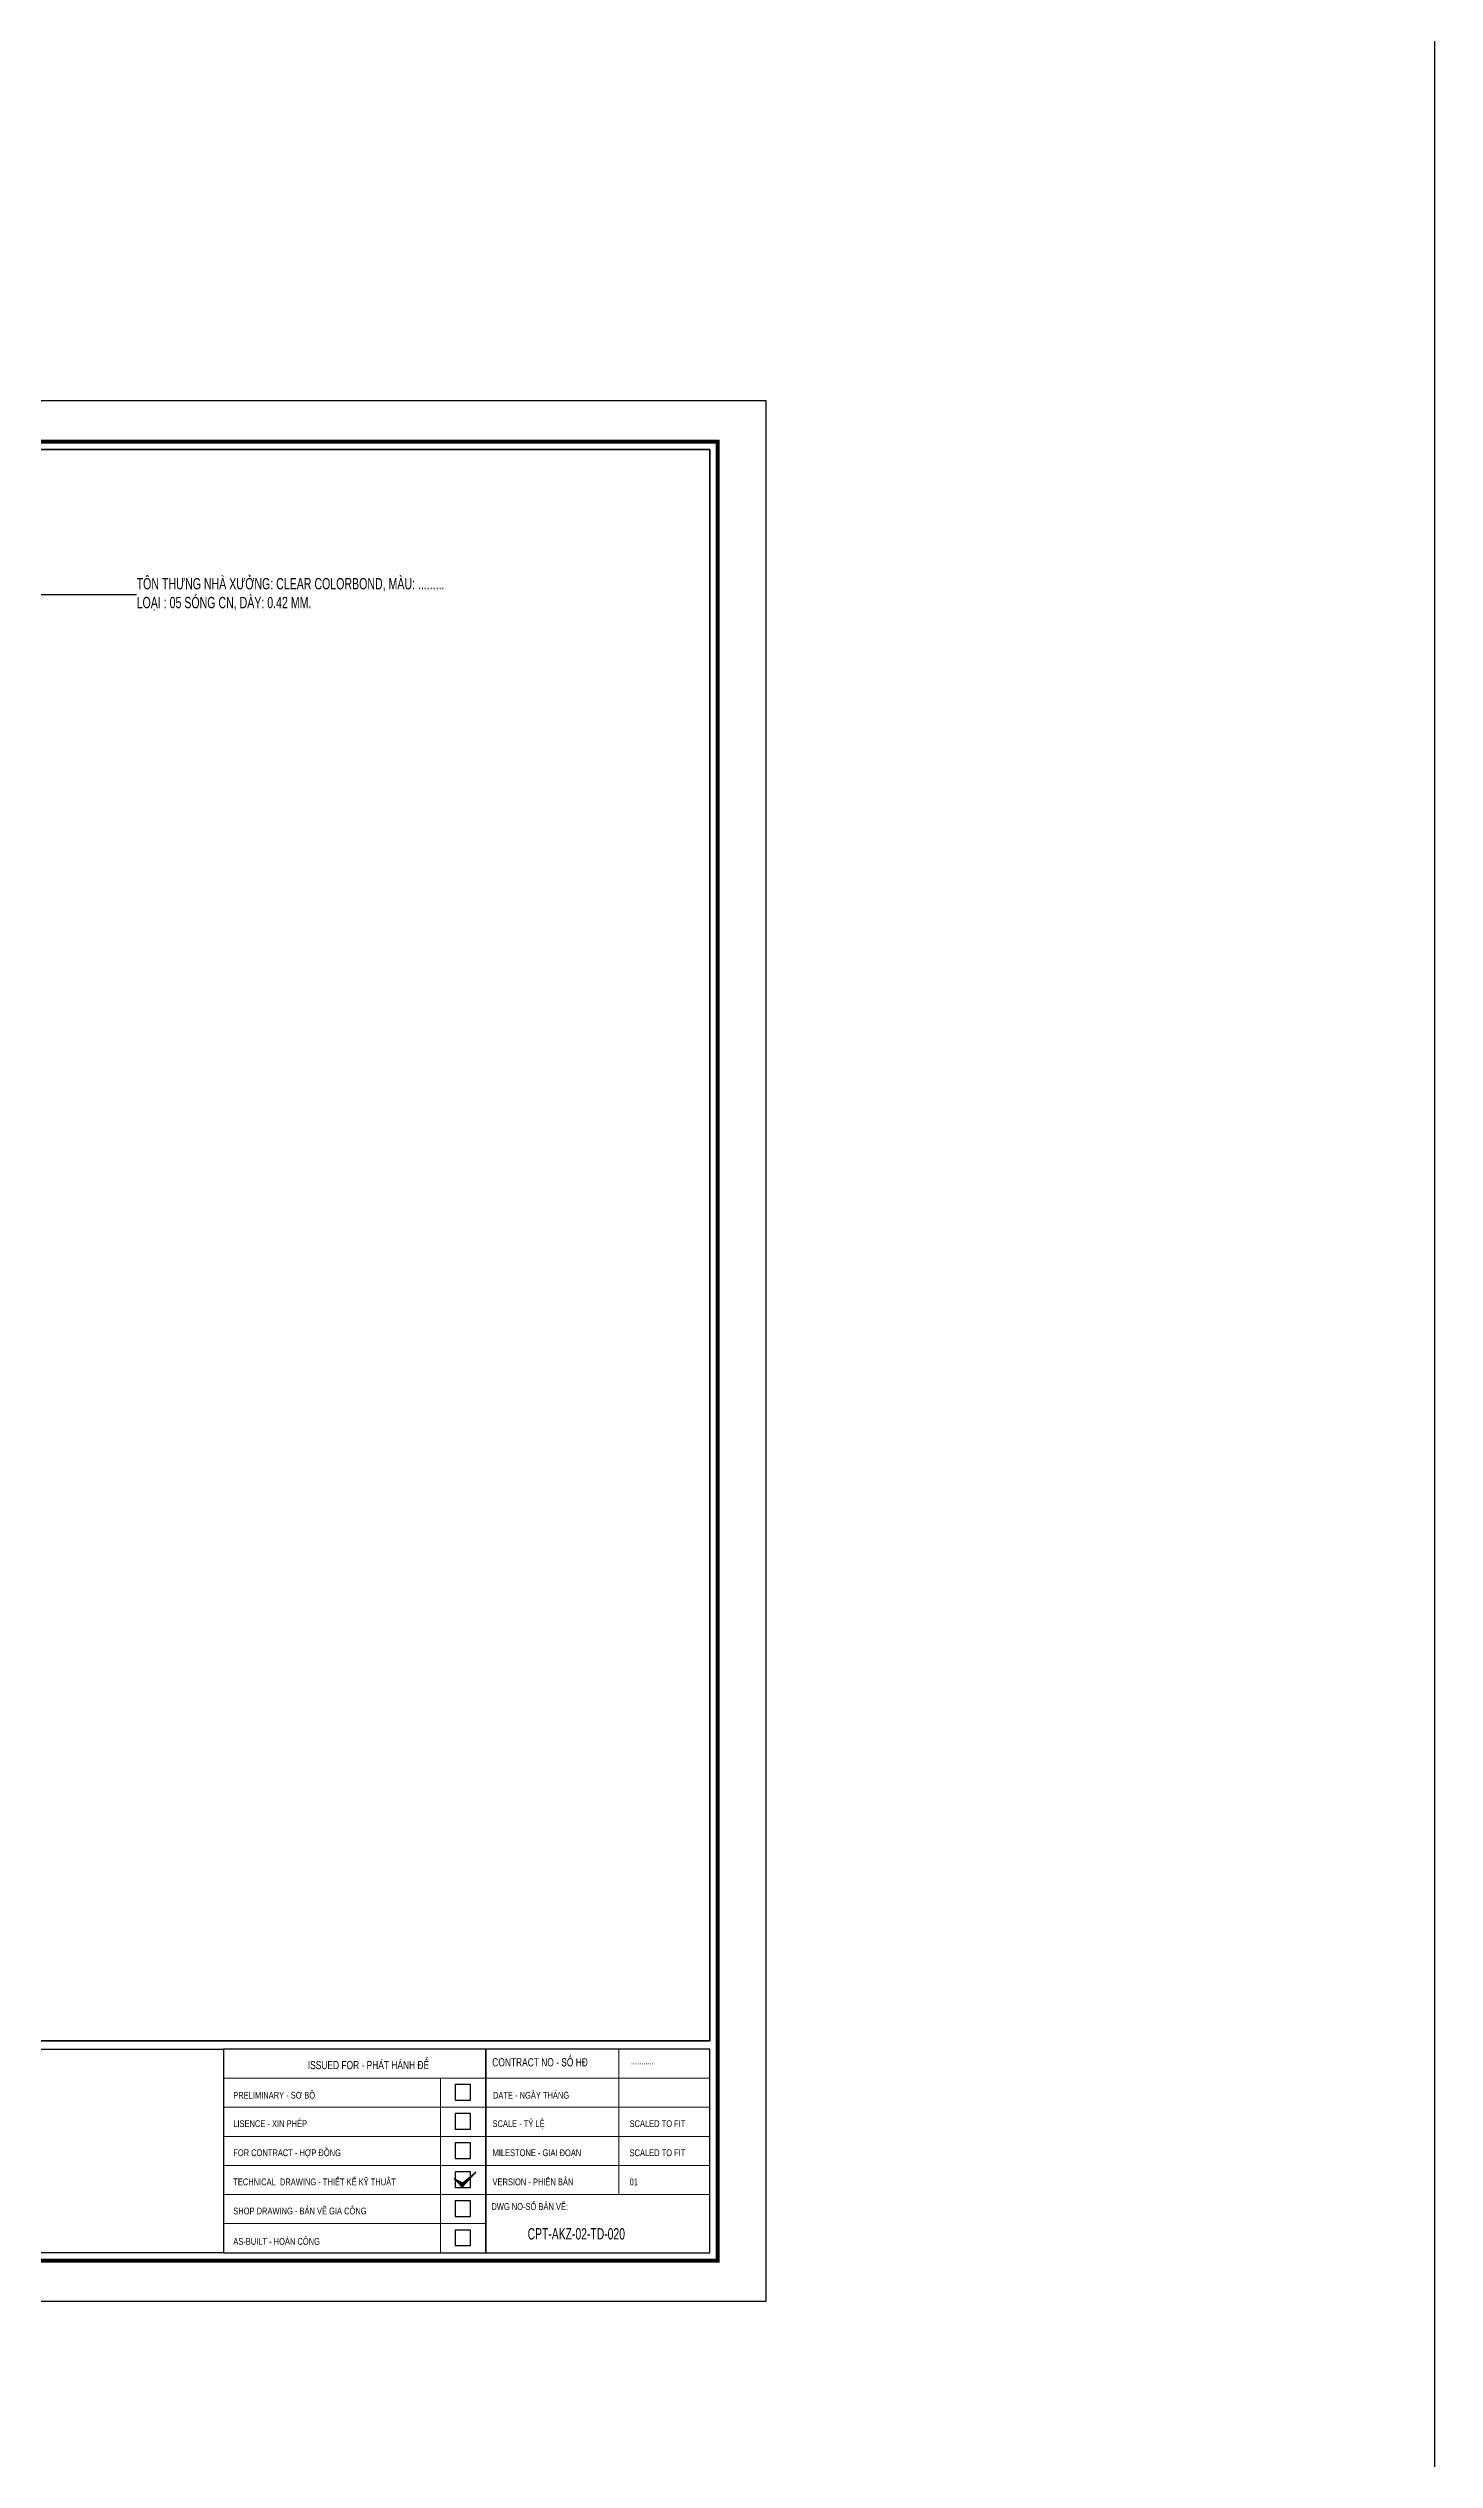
# Model space of a CAD drawing. Header units: inches. Extents: x 315041 to 662841, y -45540 to -35018.
# Drawn here: x 335391 to 335697, y -36616 to -36083 of the extents above; entities that cross this region are included whole.
import ezdxf
from ezdxf.enums import TextEntityAlignment as Align

# ---------------------------------------------------------------- set-up
doc = ezdxf.new("R2010")
doc.units = ezdxf.units.IN
doc.header["$MEASUREMENT"] = 0
for name, color, linetype in [('2', 2, 'Continuous'), ('3', 3, 'Continuous'), ('7', 7, 'Continuous'), ('BAO KHUNG', 31, 'Continuous'), ('Fast RSQ_A2 Frame$0$Khung ten', 4, 'Continuous')]:
    doc.layers.add(name, color=color, linetype=linetype)
doc.layers.add('Cover text', color=7, linetype='Continuous', true_color=0x52370f)
for name, color, linetype, lineweight in [('DETAIL$0$S-Dim', 8, 'Continuous', 20), ('DETAIL$0$S-Hatch', 8, 'Continuous', 13), ('S-Hatch', 8, 'Continuous', 9)]:
    doc.layers.add(name, color=color, linetype=linetype, lineweight=lineweight)
doc.styles.add('ST1H', font='vnshxh.shx', dxfattribs={"width": 0.7})
doc.styles.get("Standard").update_dxf_attribs({"font": 'VHARIALN.TTF'})
doc.styles.add('style2', font='VHAVANI.TTF')
doc.styles.add('TIEU DE', font='VHARIALN.TTF', dxfattribs={"width": 0.8})
doc.dimstyles.new('3', dxfattribs={"dimtxt": 3.5, "dimasz": 1.8, "dimexe": 1, "dimexo": 0, "dimgap": 1, "dimtad": 1, "dimdec": 0, "dimlfac": 3, "dimzin": 0, "dimdsep": 46, "dimtxsty": 'ST1H', "dimblk": 'OBLIQUE', "dimcen": 1, "dimdle": 1, "dimclrd": 8, "dimclre": 8, "dimclrt": 3, "dimadec": 0, "dimazin": 0, "dimtfac": 1, "dimtdec": 0, "dimtix": 1, "dimtofl": 0, "dimtmove": 1, "dimatfit": 3, "dimfxl": 0.18, "dimtolj": 1, "dimtzin": 0, "dimlwd": -1, "dimlwe": -1, "dimarcsym": 1})

# ---------------------------------------------------------------- blocks, each defined once
blk = doc.blocks.new('DETAIL$0$MARK')
at = {"layer": 'DETAIL$0$S-Hatch', "linetype": 'Continuous'}
h = blk.add_hatch(dxfattribs=at)
h.set_pattern_fill('ANSI31', color=256, scale=50, style=0)
h.paths.add_polyline_path([(1667850, -1156933), (1667909, -1156997), (1668012, -1156885), (1667913, -1156967)])
at = {"layer": 'DETAIL$0$S-Dim', "linetype": 'Continuous'}
blk.add_lwpolyline([(1667850, -1156933), (1667909, -1156997), (1668012, -1156885), (1667913, -1156967), (1667850, -1156933)], dxfattribs=at)
blk = doc.blocks.new('A$C75D82031')
at = {"layer": '2', "color": 157, "linetype": 'Continuous'}
blk.add_lwpolyline([(0, 420), (594, 420), (594, 0), (0, 0)], close=True, dxfattribs=at)
at = {"layer": '7', "color": 147, "linetype": 'Continuous'}
blk.add_lwpolyline([(12.33, 57.61), (581.67, 57.61), (581.67, 409.19), (12.33, 409.19)], close=True, dxfattribs=at)
at = {"layer": 'BAO KHUNG', "color": 167, "linetype": 'Continuous', "const_width": 0.871}
blk.add_lwpolyline([(10.59, 9.07), (583.41, 9.07), (583.41, 410.93), (10.59, 410.93)], close=True, dxfattribs=at)
at = {"layer": 'BAO KHUNG', "color": 7}
for points in [[(211.89, 55.81), (474.14, 55.81), (474.14, 10.81), (211.89, 10.81)], [(474.14, 10.81), (532.16, 10.81), (532.16, 55.81), (474.14, 55.81)], [(532.16, 10.81), (581.67, 10.81), (581.67, 55.81), (532.16, 55.81)]]:
    blk.add_lwpolyline(points, close=True, dxfattribs=at)
at = {"layer": 'Fast RSQ_A2 Frame$0$Khung ten', "color": 7, "ltscale": 1000}
for points in [[(525.34, 44.51), (528.78, 44.51), (528.78, 47.96), (525.34, 47.96)], [(525.34, 38.09), (528.78, 38.09), (528.78, 41.53), (525.34, 41.53)], [(525.34, 31.66), (528.78, 31.66), (528.78, 35.1), (525.34, 35.1)], [(525.34, 25.23), (528.78, 25.23), (528.78, 28.67), (525.34, 28.67)], [(525.34, 18.8), (528.78, 18.8), (528.78, 22.24), (525.34, 22.24)], [(525.34, 12.37), (528.78, 12.37), (528.78, 15.81), (525.34, 15.81)]]:
    blk.add_lwpolyline(points, close=True, dxfattribs=at)
at = {"layer": 'S-Hatch'}
for p, q in [((561.54, 55.81), (561.54, 23.67)), ((474.14, 49.38), (532.16, 49.38)), ((522.13, 10.81), (522.13, 49.38)), ((532.16, 49.38), (581.67, 49.38)), ((474.14, 42.95), (532.16, 42.95)), ((532.16, 42.95), (581.67, 42.95)), ((474.14, 36.52), (532.16, 36.52)), ((532.16, 36.52), (581.67, 36.52)), ((474.14, 30.1), (532.16, 30.1)), ((532.16, 30.1), (581.67, 30.1)), ((474.14, 23.67), (532.16, 23.67)), ((532.16, 23.67), (581.67, 23.67)), ((474.14, 17.24), (532.16, 17.24))]:
    blk.add_line(p, q, dxfattribs=at)
at = {"layer": 'DETAIL$0$S-Dim', "linetype": 'Continuous', "xscale": 0.02999999996973202, "yscale": 0.02999999996973202, "zscale": 0.02999999996973202}
blk.add_blockref('DETAIL$0$MARK', (-49510.32, 34735.23), dxfattribs=at)
at = {"layer": 'BAO KHUNG', "color": 7, "linetype": 'Continuous', "width": 0.9}
blk.add_text('ISSUED FOR - PHÁT HÀNH ĐỂ ', height=1.8, dxfattribs=at).set_placement((506.46, 51.36), align=Align.CENTER)
blk.add_text('CONTRACT NO - Sè H§', height=1.8, dxfattribs=at).set_placement((533.57, 51.98))
at = {"layer": 'BAO KHUNG', "color": 109, "linetype": 'Continuous', "style": 'style2', "width": 0.8}
blk.add_text('...........', height=1.5, dxfattribs=at).set_placement((564.21, 52.44))
at = {"layer": 'Cover text', "linetype": 'Continuous', "style": 'style2', "width": 0.8}
for s, p in [('PRELIMINARY - S¥ Bé', (476.33, 44.85)), ('date - NGµY TH¸NG', (533.72, 44.85)), ('LISENCE - XIN PHÐP', (476.33, 38.57)), ('scale - tû lÖ', (533.63, 38.57)), ('scaled to fit', (563.92, 38.57)), ('FOR CONTRACT - HîP §åNG', (476.33, 32.14)), ('MILESTONE - GIAI §O¹N', (533.63, 32.14)), ('scaled to fit', (563.92, 32.14)), ('TECHNICAL  DRAWING - THIÕT KÕ Kü THUËT', (476.33, 25.71)), ('VERSION - PHI£N B¶N', (533.63, 25.71)), ('01', (563.92, 25.71)), ('%%u%%udwg no-sè b¶n vÏ:', (533.38, 20.26)), ('SHOP DRAWING - B¶N VÏ GIA C¤NG', (476.33, 19.28)), ('AS-BUILT - HOµN C¤NG', (476.33, 12.56))]:
    blk.add_text(s, height=1.5, dxfattribs=at).set_placement(p)
blk = doc.blocks.new('_Oblique')
at = {"color": 0, "linetype": 'ByBlock', "lineweight": -2}
blk.add_line((-0.5, -0.5), (0.5, 0.5), dxfattribs=at)

msp = doc.modelspace()

# ---------------------------------------------------------------- linework, layer by layer
at = {"color": 8}
msp.add_lwpolyline([(334967.7734, -36171.9399), (335537.1113, -36171.9399), (335537.1113, -36523.5197), (334967.7734, -36523.5197)], close=True, dxfattribs=at)

# ---------------------------------------------------------------- block references
at = {"color": 1}
msp.add_blockref('A$C75D82031', (334955.4423, -36581.1298), dxfattribs=at)

# ---------------------------------------------------------------- texts
at = {"color": 3, "ltscale": 0.5, "style": 'TIEU DE', "width": 0.8}
msp.add_attdef('CPT-AKZ-02-TD-020', text='KC-01', height=2.5, dxfattribs=at).set_placement((335507.5855, -36566.1401), align=Align.MIDDLE_CENTER)

# ---------------------------------------------------------------- next in the draw order: texts
at = {"layer": '3', "insert": (335410.4147, -36203.9678), "char_height": 2.5, "attachment_point": 4, "style": 'ST1H', "bg_fill": 2}
msp.add_mtext('\\A1;t«n TH¦NG nhµ x\xadëng: CLEAR COLORBOND, mµu: .........\\PLo¹i : 05 SãNG CN, dµy: 0.42 mm.', dxfattribs=at)

# ---------------------------------------------------------------- next in the draw order: linework, layer by layer
at = {"color": 8}
msp.add_lwpolyline([(335697.3238, -35017.8068), (329510.1822, -35017.8068), (329510.1822, -38896.4843), (335697.3238, -38896.4843)], close=True, dxfattribs=at)

# ---------------------------------------------------------------- next in the draw order: leaders
at = {"color": 9}
msp.add_leader([(335382.6461, -36224.0424), (335385.5426, -36203.9678), (335410.4147, -36203.9678)], dimstyle='3', override={"dimgap": 1, "dimtad": 0}, dxfattribs=at)

doc.saveas('drawing.dxf')
